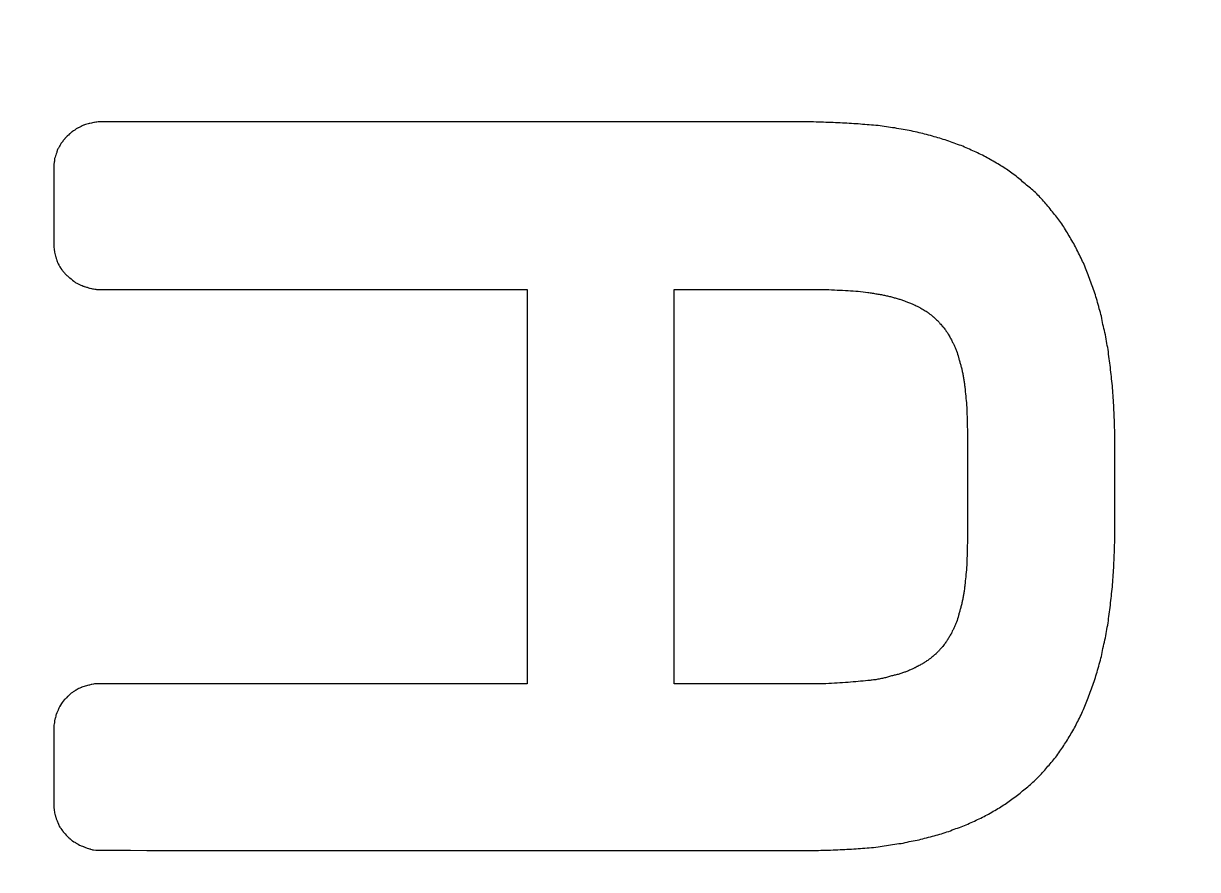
# Model space of a CAD drawing. Extents: x 0 to 790, y 0 to 579.
# Drawn here: x 477.545 to 480.246, y 482.836 to 484.782 of the extents above; entities that cross this region are included whole.
import ezdxf

# ---------------------------------------------------------------- set-up
doc = ezdxf.new("R2010")
doc.units = 0
doc.header["$LTSCALE"] = 10
doc.header["$MEASUREMENT"] = 0
doc.layers.get('0').update_dxf_attribs({"linetype": 'CONTINUOUS'})
doc.layers.add('1', color=7, linetype='CONTINUOUS')

msp = doc.modelspace()

# ---------------------------------------------------------------- linework, layer by layer
at = {"color": 7, "lineweight": -3}
for points in [[(477.6768, 484.5447), (477.6719, 484.5426), (477.6697, 484.5412), (477.6697, 484.5412)], [(477.6835, 484.5483), (477.6789, 484.5461), (477.6768, 484.5447), (477.6768, 484.5447)], [(477.6913, 484.5507), (477.6863, 484.549), (477.6835, 484.5483), (477.6835, 484.5483)], [(477.6966, 484.5521), (477.6948, 484.5517), (477.693, 484.5512), (477.6913, 484.5507)], [(477.7015, 484.5528), (477.6987, 484.5521), (477.6966, 484.5521), (477.6966, 484.5521)], [(477.7071, 484.5543), (477.7053, 484.5538), (477.7034, 484.5533), (477.7015, 484.5528)], [(477.7117, 484.555), (477.71, 484.5543), (477.7071, 484.5543), (477.7071, 484.5543)], [(477.7174, 484.5557), (477.7152, 484.555), (477.7117, 484.555), (477.7117, 484.555)], [(479.3627, 484.5557), (478.8143, 484.5557), (478.2658, 484.5557), (477.7174, 484.5557)], [(479.4075, 484.5543), (479.3926, 484.5547), (479.3777, 484.5552), (479.3627, 484.5557)], [(479.4502, 484.5521), (479.436, 484.5528), (479.4218, 484.5535), (479.4075, 484.5543)], [(479.4703, 484.5507), (479.4636, 484.5512), (479.4569, 484.5517), (479.4502, 484.5521)], [(479.4908, 484.549), (479.484, 484.5496), (479.4771, 484.5501), (479.4703, 484.5507)], [(479.5109, 484.5476), (479.5042, 484.548), (479.4975, 484.5485), (479.4908, 484.549)], [(479.5303, 484.5447), (479.5238, 484.5457), (479.5174, 484.5466), (479.5109, 484.5476)], [(479.5493, 484.5419), (479.543, 484.5428), (479.5366, 484.5438), (479.5303, 484.5447)], [(477.6401, 484.5172), (477.6369, 484.5137), (477.6355, 484.5109), (477.6355, 484.5109)], [(477.645, 484.5225), (477.6415, 484.5193), (477.6401, 484.5172), (477.6401, 484.5172)], [(477.6514, 484.5281), (477.6472, 484.5246), (477.645, 484.5225), (477.645, 484.5225)], [(477.6567, 484.5331), (477.6532, 484.5296), (477.6514, 484.5281), (477.6514, 484.5281)], [(477.6637, 484.537), (477.6588, 484.5345), (477.6567, 484.5331), (477.6567, 484.5331)], [(477.6697, 484.5412), (477.6652, 484.5391), (477.6637, 484.537), (477.6637, 484.537)], [(479.5687, 484.5384), (479.5623, 484.5396), (479.5558, 484.5407), (479.5493, 484.5419)], [(479.5874, 484.5352), (479.5812, 484.5363), (479.575, 484.5373), (479.5687, 484.5384)], [(479.6054, 484.531), (479.5994, 484.5324), (479.5934, 484.5338), (479.5874, 484.5352)], [(479.6224, 484.5267), (479.6167, 484.5281), (479.6111, 484.5296), (479.6054, 484.531)], [(479.6404, 484.5218), (479.6344, 484.5234), (479.6284, 484.5251), (479.6224, 484.5267)], [(479.6569, 484.5172), (479.6514, 484.5187), (479.6459, 484.5203), (479.6404, 484.5218)], [(479.6735, 484.5116), (479.668, 484.5135), (479.6625, 484.5153), (479.6569, 484.5172)], [(477.6235, 484.4922), (477.6218, 484.4876), (477.6218, 484.4855), (477.6218, 484.4855)], [(477.6271, 484.4985), (477.6249, 484.4943), (477.6235, 484.4922), (477.6235, 484.4922)], [(477.6313, 484.5056), (477.6285, 484.5006), (477.6271, 484.4985), (477.6271, 484.4985)], [(477.6355, 484.5109), (477.6327, 484.5073), (477.6313, 484.5056), (477.6313, 484.5056)], [(479.6901, 484.5056), (479.6846, 484.5076), (479.679, 484.5096), (479.6735, 484.5116)], [(479.706, 484.4999), (479.7007, 484.5018), (479.6954, 484.5037), (479.6901, 484.5056)], [(479.7211, 484.4929), (479.7161, 484.4952), (479.711, 484.4976), (479.706, 484.4999)], [(479.7363, 484.4862), (479.7313, 484.4884), (479.7262, 484.4906), (479.7211, 484.4929)], [(477.6161, 484.4632), (477.6154, 484.4587), (477.6154, 484.4558), (477.6154, 484.4558)], [(477.6168, 484.471), (477.6168, 484.4661), (477.6161, 484.4632), (477.6161, 484.4632)], [(477.6189, 484.4777), (477.6175, 484.4738), (477.6168, 484.471), (477.6168, 484.471)], [(477.6218, 484.4855), (477.6196, 484.4805), (477.6189, 484.4777), (477.6189, 484.4777)], [(479.7515, 484.4791), (479.7464, 484.4815), (479.7414, 484.4838), (479.7363, 484.4862)], [(479.7652, 484.4717), (479.7607, 484.4742), (479.7561, 484.4766), (479.7515, 484.4791)], [(479.7797, 484.4632), (479.7749, 484.4661), (479.7701, 484.4689), (479.7652, 484.4717)], [(479.7935, 484.4551), (479.7889, 484.4578), (479.7843, 484.4605), (479.7797, 484.4632)], [(477.6154, 484.4558), (477.6154, 484.3932), (477.6154, 484.3305), (477.6154, 484.2678)], [(479.8065, 484.447), (479.8022, 484.4497), (479.7978, 484.4524), (479.7935, 484.4551)], [(479.8189, 484.4378), (479.8147, 484.4409), (479.8106, 484.444), (479.8065, 484.447)], [(479.8319, 484.4283), (479.8276, 484.4315), (479.8232, 484.4347), (479.8189, 484.4378)], [(479.8436, 484.4184), (479.8397, 484.4217), (479.8358, 484.425), (479.8319, 484.4283)], [(479.8556, 484.4082), (479.8516, 484.4116), (479.8476, 484.415), (479.8436, 484.4184)], [(479.8672, 484.3987), (479.8633, 484.4019), (479.8594, 484.405), (479.8556, 484.4082)], [(479.8788, 484.3877), (479.875, 484.3914), (479.8711, 484.395), (479.8672, 484.3987)], [(479.8894, 484.3765), (479.8859, 484.3802), (479.8824, 484.384), (479.8788, 484.3877)], [(479.8993, 484.3648), (479.896, 484.3687), (479.8927, 484.3726), (479.8894, 484.3765)], [(479.9198, 484.3401), (479.9129, 484.3484), (479.9061, 484.3566), (479.8993, 484.3648)], [(479.9289, 484.3278), (479.9259, 484.3319), (479.9228, 484.336), (479.9198, 484.3401)], [(479.9381, 484.3147), (479.935, 484.3191), (479.932, 484.3234), (479.9289, 484.3278)], [(479.9466, 484.3006), (479.9437, 484.3053), (479.9409, 484.31), (479.9381, 484.3147)], [(479.9547, 484.2868), (479.952, 484.2914), (479.9493, 484.296), (479.9466, 484.3006)], [(479.9631, 484.2724), (479.9603, 484.2772), (479.9575, 484.282), (479.9547, 484.2868)], [(477.6154, 484.2678), (477.6161, 484.2643), (477.6161, 484.2614), (477.6161, 484.2614)], [(477.6161, 484.2614), (477.6168, 484.2586), (477.6168, 484.2562), (477.6168, 484.2562)], [(477.6168, 484.2562), (477.6173, 484.2543), (477.6178, 484.2524), (477.6182, 484.2505)], [(477.6182, 484.2505), (477.6182, 484.2477), (477.6196, 484.2456), (477.6196, 484.2456)], [(479.9702, 484.2579), (479.9679, 484.2627), (479.9655, 484.2676), (479.9631, 484.2724)], [(479.978, 484.2428), (479.9754, 484.2478), (479.9728, 484.2529), (479.9702, 484.2579)], [(477.6196, 484.2456), (477.6196, 484.242), (477.6211, 484.2403), (477.6211, 484.2403)], [(477.6211, 484.2403), (477.6232, 484.2353), (477.6235, 484.2325), (477.6235, 484.2325)], [(477.6235, 484.2325), (477.6263, 484.2276), (477.6271, 484.2258), (477.6271, 484.2258)], [(477.6271, 484.2258), (477.6299, 484.2209), (477.6313, 484.2188), (477.6313, 484.2188)], [(479.985, 484.2276), (479.9827, 484.2326), (479.9803, 484.2377), (479.978, 484.2428)], [(479.9914, 484.2121), (479.9893, 484.2172), (479.9871, 484.2224), (479.985, 484.2276)], [(477.6313, 484.2188), (477.6348, 484.2145), (477.6362, 484.2124), (477.6362, 484.2124)], [(477.6362, 484.2124), (477.6394, 484.2092), (477.6408, 484.2071), (477.6408, 484.2071)], [(477.6408, 484.2071), (477.6427, 484.2052), (477.6446, 484.2034), (477.6465, 484.2015)], [(477.6465, 484.2015), (477.65, 484.1979), (477.6521, 484.1969), (477.6521, 484.1969)], [(477.6521, 484.1969), (477.656, 484.1934), (477.6581, 484.192), (477.6581, 484.192)], [(479.9977, 484.1955), (479.9956, 484.201), (479.9935, 484.2065), (479.9914, 484.2121)], [(480.0034, 484.1789), (480.0015, 484.1844), (479.9996, 484.19), (479.9977, 484.1955)], [(477.6581, 484.192), (477.6623, 484.1884), (477.6644, 484.187), (477.6644, 484.187)], [(477.6644, 484.187), (477.6667, 484.1858), (477.6689, 484.1847), (477.6712, 484.1835)], [(477.6712, 484.1835), (477.6754, 484.1817), (477.6775, 484.1803), (477.6775, 484.1803)], [(477.6775, 484.1803), (477.6821, 484.1789), (477.6849, 484.1775), (477.6849, 484.1775)], [(477.6849, 484.1775), (477.6891, 484.1761), (477.692, 484.1754), (477.692, 484.1754)], [(477.692, 484.1754), (477.6966, 484.174), (477.6987, 484.1733), (477.6987, 484.1733)], [(477.6987, 484.1733), (477.7036, 484.1718), (477.7064, 484.1718), (477.7064, 484.1718)], [(477.7064, 484.1718), (477.7114, 484.1711), (477.7138, 484.1704), (477.7138, 484.1704)], [(477.7138, 484.1704), (478.0439, 484.1704), (478.374, 484.1704), (478.7041, 484.1704)], [(478.7041, 484.1704), (478.7041, 483.8682), (478.7041, 483.566), (478.7041, 483.2638)], [(479.0417, 483.2638), (479.0417, 483.566), (479.0417, 483.8682), (479.0417, 484.1704)], [(479.0417, 484.1704), (479.1581, 484.1704), (479.2745, 484.1704), (479.3909, 484.1704)], [(479.3909, 484.1704), (479.3996, 484.17), (479.4083, 484.1695), (479.417, 484.169)], [(479.417, 484.169), (479.4254, 484.1687), (479.4337, 484.1683), (479.4421, 484.168)], [(479.4421, 484.168), (479.4499, 484.1675), (479.4576, 484.167), (479.4654, 484.1666)], [(479.4654, 484.1666), (479.4728, 484.1656), (479.4802, 484.1647), (479.4876, 484.1637)], [(480.0097, 484.1623), (480.0076, 484.1678), (480.0055, 484.1734), (480.0034, 484.1789)], [(479.4876, 484.1637), (479.491, 484.1633), (479.4944, 484.1628), (479.4978, 484.1623)], [(479.4978, 484.1623), (479.5012, 484.1616), (479.5047, 484.1609), (479.5081, 484.1602)], [(479.5081, 484.1602), (479.5116, 484.1597), (479.5151, 484.1593), (479.5186, 484.1588)], [(479.5186, 484.1588), (479.5218, 484.1581), (479.525, 484.1574), (479.5282, 484.1567)], [(479.5282, 484.1567), (479.5311, 484.156), (479.5341, 484.1553), (479.537, 484.1546)], [(479.537, 484.1546), (479.54, 484.1537), (479.5431, 484.1529), (479.5462, 484.1521)], [(479.5462, 484.1521), (479.5491, 484.1514), (479.552, 484.1507), (479.555, 484.15)], [(479.555, 484.15), (479.5578, 484.149), (479.5606, 484.1481), (479.5635, 484.1471)], [(479.5635, 484.1471), (479.5662, 484.1462), (479.5689, 484.1453), (479.5716, 484.1443)], [(479.5716, 484.1443), (479.574, 484.1434), (479.5765, 484.1424), (479.579, 484.1415)], [(479.579, 484.1415), (479.5818, 484.1404), (479.5846, 484.1394), (479.5874, 484.1383)], [(480.0147, 484.145), (480.013, 484.1508), (480.0114, 484.1566), (480.0097, 484.1623)], [(480.0199, 484.1263), (480.0182, 484.1326), (480.0164, 484.1388), (480.0147, 484.145)], [(479.5874, 484.1383), (479.5897, 484.1374), (479.5919, 484.1364), (479.5941, 484.1355)], [(479.5941, 484.1355), (479.5977, 484.1334), (479.6012, 484.132), (479.6012, 484.132)], [(479.6012, 484.132), (479.6047, 484.1299), (479.6079, 484.1285), (479.6079, 484.1285)], [(479.6079, 484.1285), (479.6103, 484.127), (479.6126, 484.1256), (479.615, 484.1242)], [(479.615, 484.1242), (479.6178, 484.1225), (479.6213, 484.1203), (479.6213, 484.1203)], [(479.6213, 484.1203), (479.6245, 484.1182), (479.6273, 484.1161), (479.6273, 484.1161)], [(479.6273, 484.1161), (479.6292, 484.1147), (479.6311, 484.1133), (479.6329, 484.1119)], [(479.6329, 484.1119), (479.6365, 484.109), (479.6382, 484.1073), (479.6382, 484.1073)], [(480.0249, 484.1087), (480.0232, 484.1146), (480.0216, 484.1205), (480.0199, 484.1263)], [(479.6382, 484.1073), (479.6411, 484.1052), (479.6439, 484.1023), (479.6439, 484.1023)], [(479.6439, 484.1023), (479.646, 484.1002), (479.6495, 484.0974), (479.6495, 484.0974)], [(479.6495, 484.0974), (479.6508, 484.0956), (479.6521, 484.0939), (479.6534, 484.0921)], [(479.6534, 484.0921), (479.6562, 484.09), (479.6583, 484.0865), (479.6583, 484.0865)], [(479.6583, 484.0865), (479.6612, 484.0844), (479.6633, 484.0815), (479.6633, 484.0815)], [(480.0284, 484.09), (480.0272, 484.0962), (480.0261, 484.1025), (480.0249, 484.1087)], [(480.033, 484.0713), (480.0315, 484.0775), (480.0299, 484.0838), (480.0284, 484.09)], [(479.6633, 484.0815), (479.6647, 484.0784), (479.6672, 484.0755), (479.6672, 484.0755)], [(479.6672, 484.0755), (479.6686, 484.0737), (479.67, 484.0718), (479.6714, 484.0699)], [(479.6714, 484.0699), (479.6728, 484.0664), (479.6749, 484.0639), (479.6749, 484.0639)], [(479.6749, 484.0639), (479.6763, 484.0604), (479.6785, 484.0568), (479.6785, 484.0568)], [(480.0365, 484.0512), (480.0353, 484.0579), (480.0342, 484.0646), (480.033, 484.0713)], [(479.6785, 484.0568), (479.6806, 484.054), (479.6816, 484.0505), (479.6816, 484.0505)], [(479.6816, 484.0505), (479.6828, 484.0483), (479.684, 484.046), (479.6852, 484.0438)], [(479.6852, 484.0438), (479.6861, 484.0414), (479.687, 484.0391), (479.688, 484.0367)], [(479.688, 484.0367), (479.6892, 484.0343), (479.6903, 484.0318), (479.6915, 484.0293)], [(480.0401, 484.0321), (480.0389, 484.0385), (480.0377, 484.0448), (480.0365, 484.0512)], [(480.0425, 484.0113), (480.0417, 484.0183), (480.0409, 484.0252), (480.0401, 484.0321)], [(479.6915, 484.0293), (479.693, 484.0243), (479.6945, 484.0192), (479.6961, 484.0141)], [(479.6961, 484.0141), (479.6968, 484.0116), (479.6975, 484.009), (479.6982, 484.0064)], [(479.6982, 484.0064), (479.6989, 484.0037), (479.6996, 484.001), (479.7003, 483.9983)], [(480.0453, 483.9909), (480.0444, 483.9977), (480.0435, 484.0045), (480.0425, 484.0113)], [(479.7003, 483.9983), (479.7013, 483.9956), (479.7022, 483.9929), (479.7032, 483.9902)], [(479.7032, 483.9902), (479.7036, 483.9873), (479.7041, 483.9845), (479.7046, 483.9817)], [(479.7046, 483.9817), (479.7053, 483.9788), (479.706, 483.9758), (479.7067, 483.9729)], [(480.0499, 483.9492), (480.0484, 483.9631), (480.0469, 483.977), (480.0453, 483.9909)], [(479.7067, 483.9729), (479.7071, 483.9698), (479.7076, 483.9668), (479.7081, 483.9637)], [(479.7081, 483.9637), (479.7086, 483.9605), (479.709, 483.9574), (479.7095, 483.9542)], [(479.7095, 483.9542), (479.7099, 483.9512), (479.7102, 483.9483), (479.7106, 483.9454)], [(479.7106, 483.9454), (479.7113, 483.9387), (479.712, 483.932), (479.7127, 483.9253)], [(479.7127, 483.9253), (479.7134, 483.9183), (479.7141, 483.9114), (479.7148, 483.9044)], [(480.0531, 483.9044), (480.052, 483.9194), (480.051, 483.9343), (480.0499, 483.9492)], [(479.7148, 483.9044), (479.715, 483.8974), (479.7153, 483.8903), (479.7155, 483.8833)], [(480.0552, 483.8589), (480.0545, 483.8741), (480.0538, 483.8893), (480.0531, 483.9044)], [(479.7155, 483.8833), (479.7157, 483.8756), (479.716, 483.868), (479.7162, 483.8603)], [(479.7162, 483.8603), (479.7164, 483.8441), (479.7167, 483.8279), (479.7169, 483.8117)], [(480.0556, 483.8117), (480.0555, 483.8274), (480.0553, 483.8432), (480.0552, 483.8589)], [(479.7169, 483.8117), (479.7169, 483.7491), (479.7169, 483.6865), (479.7169, 483.624)], [(480.0556, 483.624), (480.0556, 483.6865), (480.0556, 483.7491), (480.0556, 483.8117)], [(479.7169, 483.624), (479.7167, 483.6078), (479.7164, 483.5915), (479.7162, 483.5753)], [(480.0552, 483.5767), (480.0553, 483.5925), (480.0555, 483.6082), (480.0556, 483.624)], [(479.7162, 483.5753), (479.716, 483.5677), (479.7157, 483.56), (479.7155, 483.5524)], [(480.0531, 483.5305), (480.0538, 483.5459), (480.0545, 483.5613), (480.0552, 483.5767)], [(479.7155, 483.5524), (479.7153, 483.5453), (479.715, 483.5383), (479.7148, 483.5312)], [(479.7148, 483.5312), (479.7141, 483.524), (479.7134, 483.5169), (479.7127, 483.5097)], [(480.0499, 483.4864), (480.051, 483.5011), (480.052, 483.5158), (480.0531, 483.5305)], [(479.7106, 483.4906), (479.7102, 483.4873), (479.7099, 483.484), (479.7095, 483.4808)], [(479.7127, 483.5097), (479.712, 483.5033), (479.7113, 483.497), (479.7106, 483.4906)], [(479.7081, 483.4712), (479.7076, 483.4684), (479.7071, 483.4656), (479.7067, 483.4628)], [(479.7095, 483.4808), (479.709, 483.4776), (479.7086, 483.4744), (479.7081, 483.4712)], [(480.0453, 483.4444), (480.0469, 483.4584), (480.0484, 483.4724), (480.0499, 483.4864)], [(479.7003, 483.4367), (479.6996, 483.434), (479.6989, 483.4312), (479.6982, 483.4285)], [(479.7032, 483.4451), (479.7022, 483.4423), (479.7013, 483.4395), (479.7003, 483.4367)], [(479.7046, 483.4539), (479.7041, 483.451), (479.7036, 483.4481), (479.7032, 483.4451)], [(479.7067, 483.4628), (479.706, 483.4598), (479.7053, 483.4569), (479.7046, 483.4539)], [(480.0425, 483.4236), (480.0435, 483.4305), (480.0444, 483.4375), (480.0453, 483.4444)], [(479.6961, 483.4208), (479.6946, 483.4157), (479.693, 483.4107), (479.6915, 483.4056)], [(479.6982, 483.4285), (479.6975, 483.426), (479.6968, 483.4234), (479.6961, 483.4208)], [(480.0401, 483.4035), (480.0409, 483.4102), (480.0417, 483.4169), (480.0425, 483.4236)], [(479.6816, 483.3844), (479.6806, 483.3809), (479.6785, 483.3774), (479.6785, 483.3774)], [(479.6852, 483.3911), (479.684, 483.3889), (479.6828, 483.3867), (479.6816, 483.3844)], [(479.688, 483.3982), (479.687, 483.3959), (479.6861, 483.3935), (479.6852, 483.3911)], [(479.6915, 483.4056), (479.6903, 483.4031), (479.6892, 483.4007), (479.688, 483.3982)], [(480.033, 483.3643), (480.0342, 483.3708), (480.0353, 483.3773), (480.0365, 483.3837)], [(480.0365, 483.3837), (480.0377, 483.3903), (480.0389, 483.3969), (480.0401, 483.4035)], [(479.6672, 483.359), (479.6647, 483.3562), (479.6633, 483.3541), (479.6633, 483.3541)], [(479.6714, 483.3657), (479.67, 483.3635), (479.6686, 483.3613), (479.6672, 483.359)], [(479.6749, 483.3714), (479.6728, 483.3686), (479.6714, 483.3657), (479.6714, 483.3657)], [(479.6785, 483.3774), (479.6763, 483.3746), (479.6749, 483.3714), (479.6749, 483.3714)], [(480.0284, 483.3449), (480.0299, 483.3514), (480.0315, 483.3579), (480.033, 483.3643)], [(479.6439, 483.3319), (479.642, 483.3306), (479.6401, 483.3293), (479.6382, 483.328)], [(479.6495, 483.3375), (479.646, 483.3347), (479.6439, 483.3319), (479.6439, 483.3319)], [(479.6534, 483.3425), (479.6516, 483.3403), (479.6495, 483.3375), (479.6495, 483.3375)], [(479.6583, 483.3478), (479.6562, 483.3456), (479.6534, 483.3425), (479.6534, 483.3425)], [(479.6633, 483.3541), (479.6612, 483.3506), (479.6583, 483.3478), (479.6583, 483.3478)], [(480.0249, 483.3266), (480.0261, 483.3327), (480.0272, 483.3388), (480.0284, 483.3449)], [(479.6012, 483.303), (479.5977, 483.3008), (479.5941, 483.2998), (479.5941, 483.2998)], [(479.6079, 483.3065), (479.6047, 483.3051), (479.6012, 483.303), (479.6012, 483.303)], [(479.615, 483.3107), (479.6126, 483.3093), (479.6103, 483.3079), (479.6079, 483.3065)], [(479.6213, 483.3149), (479.6178, 483.3121), (479.615, 483.3107), (479.615, 483.3107)], [(479.6273, 483.3188), (479.6245, 483.3167), (479.6213, 483.3149), (479.6213, 483.3149)], [(479.6329, 483.3231), (479.6311, 483.3216), (479.6292, 483.3202), (479.6273, 483.3188)], [(479.6382, 483.328), (479.6365, 483.3259), (479.6329, 483.3231), (479.6329, 483.3231)], [(480.0147, 483.2906), (480.0164, 483.2966), (480.0182, 483.3026), (480.0199, 483.3086)], [(480.0199, 483.3086), (480.0216, 483.3146), (480.0232, 483.3206), (480.0249, 483.3266)], [(479.5186, 483.2754), (479.5151, 483.2747), (479.5116, 483.274), (479.5081, 483.2733)], [(479.5282, 483.2776), (479.525, 483.2768), (479.5218, 483.2761), (479.5186, 483.2754)], [(479.537, 483.2804), (479.5341, 483.2794), (479.5311, 483.2785), (479.5282, 483.2776)], [(479.5462, 483.2825), (479.5431, 483.2818), (479.54, 483.2811), (479.537, 483.2804)], [(479.555, 483.2846), (479.552, 483.2839), (479.5491, 483.2832), (479.5462, 483.2825)], [(479.5635, 483.2871), (479.5606, 483.2863), (479.5578, 483.2854), (479.555, 483.2846)], [(479.5716, 483.2899), (479.5689, 483.289), (479.5662, 483.288), (479.5635, 483.2871)], [(479.579, 483.2927), (479.5765, 483.2918), (479.574, 483.2908), (479.5716, 483.2899)], [(479.5874, 483.2962), (479.5846, 483.2951), (479.5818, 483.2939), (479.579, 483.2927)], [(479.5941, 483.2998), (479.5919, 483.2986), (479.5897, 483.2974), (479.5874, 483.2962)], [(480.0097, 483.2733), (480.0114, 483.2791), (480.013, 483.2848), (480.0147, 483.2906)], [(477.6644, 483.2479), (477.6623, 483.2465), (477.6602, 483.2451), (477.6581, 483.2437)], [(477.6712, 483.2522), (477.6673, 483.2493), (477.6644, 483.2479), (477.6644, 483.2479)], [(477.6782, 483.255), (477.6733, 483.2529), (477.6712, 483.2522), (477.6712, 483.2522)], [(477.6849, 483.2574), (477.6803, 483.2557), (477.6782, 483.255), (477.6782, 483.255)], [(477.6906, 483.2589), (477.6884, 483.2581), (477.6849, 483.2574), (477.6849, 483.2574)], [(477.6955, 483.2603), (477.6934, 483.2603), (477.6906, 483.2589), (477.6906, 483.2589)], [(477.7008, 483.2617), (477.6987, 483.261), (477.6955, 483.2603), (477.6955, 483.2603)], [(477.7064, 483.2624), (477.7036, 483.2624), (477.7008, 483.2617), (477.7008, 483.2617)], [(477.7117, 483.2638), (477.71, 483.2633), (477.7082, 483.2629), (477.7064, 483.2624)], [(478.7041, 483.2638), (478.3733, 483.2638), (478.0425, 483.2638), (477.7117, 483.2638)], [(479.3909, 483.2638), (479.2745, 483.2638), (479.1581, 483.2638), (479.0417, 483.2638)], [(479.417, 483.2652), (479.4083, 483.2647), (479.3996, 483.2643), (479.3909, 483.2638)], [(479.4421, 483.2666), (479.4337, 483.2661), (479.4254, 483.2657), (479.417, 483.2652)], [(479.4654, 483.2687), (479.4576, 483.268), (479.4499, 483.2673), (479.4421, 483.2666)], [(479.4876, 483.2708), (479.4802, 483.2701), (479.4728, 483.2694), (479.4654, 483.2687)], [(479.4978, 483.2719), (479.4944, 483.2716), (479.491, 483.2712), (479.4876, 483.2708)], [(479.5081, 483.2733), (479.5047, 483.2728), (479.5012, 483.2724), (479.4978, 483.2719)], [(479.9977, 483.2398), (479.9996, 483.2453), (480.0015, 483.2509), (480.0034, 483.2564)], [(480.0034, 483.2564), (480.0055, 483.262), (480.0076, 483.2677), (480.0097, 483.2733)], [(477.6369, 483.2232), (477.6334, 483.219), (477.632, 483.2169), (477.632, 483.2169)], [(477.6415, 483.2285), (477.638, 483.2253), (477.6369, 483.2232), (477.6369, 483.2232)], [(477.6465, 483.2342), (477.6429, 483.2299), (477.6415, 483.2285), (477.6415, 483.2285)], [(477.6521, 483.2391), (477.6486, 483.2356), (477.6465, 483.2342), (477.6465, 483.2342)], [(477.6581, 483.2437), (477.6539, 483.2405), (477.6521, 483.2391), (477.6521, 483.2391)], [(479.985, 483.2081), (479.9871, 483.2131), (479.9893, 483.2182), (479.9914, 483.2232)], [(479.9914, 483.2232), (479.9935, 483.2288), (479.9956, 483.2343), (479.9977, 483.2398)], [(477.6218, 483.1964), (477.6196, 483.1915), (477.6196, 483.1894), (477.6196, 483.1894)], [(477.6249, 483.2031), (477.6239, 483.2009), (477.6228, 483.1986), (477.6218, 483.1964)], [(477.6285, 483.2102), (477.6256, 483.2059), (477.6249, 483.2031), (477.6249, 483.2031)], [(477.632, 483.2169), (477.6292, 483.2126), (477.6285, 483.2102), (477.6285, 483.2102)], [(479.978, 483.1922), (479.9803, 483.1975), (479.9827, 483.2028), (479.985, 483.2081)], [(477.6161, 483.1714), (477.6154, 483.1685), (477.6154, 483.1668), (477.6154, 483.1668)], [(477.6154, 483.1668), (477.6154, 483.104), (477.6154, 483.0412), (477.6154, 482.9784)], [(477.6168, 483.1763), (477.6168, 483.1742), (477.6161, 483.1714), (477.6161, 483.1714)], [(477.6175, 483.1819), (477.6168, 483.1798), (477.6168, 483.1763), (477.6168, 483.1763)], [(477.6196, 483.1894), (477.6182, 483.1844), (477.6175, 483.1819), (477.6175, 483.1819)], [(479.9631, 483.1625), (479.9655, 483.1674), (479.9679, 483.1722), (479.9702, 483.177)], [(479.9702, 483.177), (479.9728, 483.1821), (479.9754, 483.1871), (479.978, 483.1922)], [(479.9466, 483.1343), (479.9493, 483.1389), (479.952, 483.1435), (479.9547, 483.1481)], [(479.9547, 483.1481), (479.9575, 483.1529), (479.9603, 483.1577), (479.9631, 483.1625)], [(479.9289, 483.1082), (479.932, 483.1126), (479.935, 483.1169), (479.9381, 483.1213)], [(479.9381, 483.1213), (479.9409, 483.1256), (479.9437, 483.13), (479.9466, 483.1343)], [(479.9095, 483.0825), (479.9129, 483.0866), (479.9163, 483.0907), (479.9198, 483.0948)], [(479.9198, 483.0948), (479.9228, 483.0993), (479.9259, 483.1038), (479.9289, 483.1082)], [(479.8788, 483.0482), (479.8824, 483.0519), (479.8859, 483.0555), (479.8894, 483.0592)], [(479.8894, 483.0592), (479.8927, 483.0631), (479.896, 483.0669), (479.8993, 483.0708)], [(479.8993, 483.0708), (479.9027, 483.0747), (479.9061, 483.0786), (479.9095, 483.0825)], [(479.8556, 483.0267), (479.8594, 483.0301), (479.8633, 483.0335), (479.8672, 483.037)], [(479.8672, 483.037), (479.8711, 483.0407), (479.875, 483.0445), (479.8788, 483.0482)], [(479.8189, 482.9978), (479.8232, 483.001), (479.8276, 483.0041), (479.8319, 483.0073)], [(479.8319, 483.0073), (479.8358, 483.0106), (479.8397, 483.0139), (479.8436, 483.0172)], [(479.8436, 483.0172), (479.8476, 483.0204), (479.8516, 483.0236), (479.8556, 483.0267)], [(477.6154, 482.9784), (477.6161, 482.9752), (477.6161, 482.9724), (477.6161, 482.9724)], [(479.7797, 482.9724), (479.7843, 482.9751), (479.7889, 482.9778), (479.7935, 482.9805)], [(479.7935, 482.9805), (479.7978, 482.9833), (479.8022, 482.9862), (479.8065, 482.989)], [(479.8065, 482.989), (479.8106, 482.9919), (479.8147, 482.9949), (479.8189, 482.9978)], [(477.6161, 482.9724), (477.6168, 482.9703), (477.6168, 482.9668), (477.6168, 482.9668)], [(477.6168, 482.9668), (477.6175, 482.9639), (477.6182, 482.9622), (477.6182, 482.9622)], [(477.6182, 482.9622), (477.6182, 482.9593), (477.6196, 482.9565), (477.6196, 482.9565)], [(477.6196, 482.9565), (477.6204, 482.9537), (477.6211, 482.9516), (477.6211, 482.9516)], [(477.6211, 482.9516), (477.6232, 482.947), (477.6242, 482.9442), (477.6242, 482.9442)], [(479.7363, 482.9495), (479.7414, 482.9518), (479.7464, 482.9542), (479.7515, 482.9565)], [(479.7515, 482.9565), (479.7561, 482.959), (479.7607, 482.9615), (479.7652, 482.9639)], [(479.7652, 482.9639), (479.7701, 482.9668), (479.7749, 482.9696), (479.7797, 482.9724)], [(477.6242, 482.9442), (477.6263, 482.9392), (477.6278, 482.9364), (477.6278, 482.9364)], [(477.6278, 482.9364), (477.6299, 482.9325), (477.6313, 482.9304), (477.6313, 482.9304)], [(477.6313, 482.9304), (477.6348, 482.9262), (477.6369, 482.9234), (477.6369, 482.9234)], [(479.6569, 482.9184), (479.6625, 482.9203), (479.668, 482.9222), (479.6735, 482.9241)], [(479.6735, 482.9241), (479.679, 482.9262), (479.6846, 482.9283), (479.6901, 482.9304)], [(479.6901, 482.9304), (479.6954, 482.9322), (479.7007, 482.9339), (479.706, 482.9357)], [(479.706, 482.9357), (479.711, 482.9381), (479.7161, 482.9404), (479.7211, 482.9428)], [(479.7211, 482.9428), (479.7262, 482.945), (479.7313, 482.9472), (479.7363, 482.9495)], [(477.6369, 482.9234), (477.6394, 482.9198), (477.6415, 482.9181), (477.6415, 482.9181)], [(477.6415, 482.9181), (477.645, 482.9138), (477.6465, 482.9124), (477.6465, 482.9124)], [(477.6465, 482.9124), (477.6507, 482.9089), (477.6525, 482.9068), (477.6525, 482.9068)], [(477.6525, 482.9068), (477.6567, 482.904), (477.6581, 482.9022), (477.6581, 482.9022)], [(477.6581, 482.9022), (477.663, 482.8994), (477.6652, 482.898), (477.6652, 482.898)], [(477.6652, 482.898), (477.669, 482.8951), (477.6712, 482.8944), (477.6712, 482.8944)], [(479.5493, 482.8944), (479.5558, 482.8954), (479.5623, 482.8963), (479.5687, 482.8973)], [(479.5687, 482.8973), (479.575, 482.8987), (479.5812, 482.9001), (479.5874, 482.9015)], [(479.5874, 482.9015), (479.5934, 482.9025), (479.5994, 482.9036), (479.6054, 482.9047)], [(479.6054, 482.9047), (479.6111, 482.9063), (479.6167, 482.908), (479.6224, 482.9096)], [(479.6224, 482.9096), (479.6284, 482.911), (479.6344, 482.9124), (479.6404, 482.9138)], [(479.6404, 482.9138), (479.6459, 482.9154), (479.6514, 482.9169), (479.6569, 482.9184)], [(477.6712, 482.8944), (477.6761, 482.8916), (477.6782, 482.8909), (477.6782, 482.8909)], [(477.6782, 482.8909), (477.6828, 482.8891), (477.6849, 482.8884), (477.6849, 482.8884)], [(477.6849, 482.8884), (477.6898, 482.8863), (477.692, 482.8856), (477.692, 482.8856)], [(477.692, 482.8856), (477.6966, 482.8842), (477.6994, 482.8835), (477.6994, 482.8835)], [(477.6994, 482.8835), (477.7036, 482.8821), (477.7064, 482.8814), (477.7064, 482.8814)], [(477.7064, 482.8814), (477.7114, 482.8814), (477.7138, 482.8807), (477.7138, 482.8807)], [(477.7138, 482.8807), (477.716, 482.8807), (477.7181, 482.8807), (477.7202, 482.8807)], [(477.7202, 482.8807), (477.723, 482.88), (479.3627, 482.88), (479.3627, 482.88)], [(479.3627, 482.88), (479.3777, 482.8804), (479.3926, 482.8809), (479.4075, 482.8814)], [(479.4075, 482.8814), (479.4218, 482.8821), (479.436, 482.8828), (479.4502, 482.8835)], [(479.4502, 482.8835), (479.4637, 482.8844), (479.4773, 482.8854), (479.4908, 482.8863)], [(479.4908, 482.8863), (479.4975, 482.887), (479.5042, 482.8877), (479.5109, 482.8884)], [(479.5109, 482.8884), (479.5174, 482.8895), (479.5238, 482.8906), (479.5303, 482.8916)], [(479.5303, 482.8916), (479.5366, 482.8926), (479.543, 482.8935), (479.5493, 482.8944)]]:
    msp.add_open_spline(points, degree=3, dxfattribs=at)
at = {"layer": '1', "color": 7, "linetype": 'Continuous', "lineweight": -3}
msp.add_open_spline([(485.2664, 500.2024), (485.2628, 500.2011), (485.2556, 500.1986), (485.2391, 500.1932), (485.2164, 500.1859), (485.1714, 500.1722), (485.1171, 500.1571), (485.0542, 500.141), (485.0033, 500.1286), (484.9513, 500.1166), (484.8958, 500.1044), (484.8364, 500.092), (484.7731, 500.0794), (484.6764, 500.061), (484.5393, 500.0369), (484.3514, 500.0069), (484.1445, 499.9769), (483.9186, 499.9468), (483.6527, 499.9141), (483.3402, 499.8788), (482.9738, 499.8411), (482.5758, 499.8035), (482.147, 499.7661), (481.688, 499.729), (481.1994, 499.6922), (480.6818, 499.6557), (480.2168, 499.6251), (479.8189, 499.6001), (479.4988, 499.5806), (479.1742, 499.5614), (478.8455, 499.5425), (478.5132, 499.5239), (478.1778, 499.5057), (477.8395, 499.4878), (477.4989, 499.4703), (477.1563, 499.453), (476.8119, 499.4361), (476.4662, 499.4195), (476.1195, 499.4033), (475.772, 499.3873), (475.4239, 499.3716), (475.0757, 499.3562), (474.7274, 499.3411), (474.3795, 499.3262), (474.032, 499.3117), (473.6853, 499.2973), (473.3395, 499.2833), (472.9947, 499.2695), (472.6512, 499.2559), (472.309, 499.2425), (471.9684, 499.2294), (471.6294, 499.2164), (471.2922, 499.2037), (470.957, 499.1912), (470.6239, 499.1788), (470.2929, 499.1666), (469.9642, 499.1546), (469.6379, 499.1428), (469.3141, 499.1311), (468.9801, 499.1191), (468.6333, 499.1066), (468.2707, 499.0936), (467.9023, 499.0803), (467.5279, 499.0668), (467.1476, 499.0529), (466.7613, 499.0388), (466.369, 499.0243), (465.9707, 499.0095), (465.5665, 498.9943), (465.1561, 498.9788), (464.7397, 498.9628), (464.3171, 498.9463), (463.8883, 498.9294), (463.4534, 498.912), (463.0123, 498.894), (462.5649, 498.8755), (462.1113, 498.8563), (461.6514, 498.8366), (461.1852, 498.8161), (460.7128, 498.7949), (460.2341, 498.773), (459.7491, 498.7503), (459.2579, 498.7268), (458.7604, 498.7024), (458.2567, 498.6771), (457.7466, 498.6509), (457.2301, 498.6237), (456.7071, 498.5955), (456.2737, 498.5715), (455.9315, 498.5523), (455.6822, 498.5385), (455.4311, 498.5245), (455.1781, 498.5106), (454.9232, 498.4965), (454.6665, 498.4825), (454.4079, 498.4684), (454.1475, 498.4543), (453.8852, 498.4401), (453.6211, 498.426), (453.3552, 498.4118), (453.0876, 498.3976), (452.8182, 498.3835), (452.5471, 498.3693), (452.2743, 498.3551), (451.9999, 498.3409), (451.7238, 498.3267), (451.4462, 498.3126), (451.167, 498.2985), (450.8863, 498.2844), (450.6041, 498.2703), (450.3205, 498.2563), (450.0354, 498.2423), (449.7488, 498.2283), (449.4607, 498.2144), (449.171, 498.2006), (448.8796, 498.1868), (448.5863, 498.173), (448.2911, 498.1593), (447.9939, 498.1456), (447.6945, 498.132), (447.3929, 498.1185), (447.0889, 498.105), (446.7825, 498.0916), (446.4734, 498.0782), (446.1617, 498.0649), (445.8471, 498.0517), (445.5299, 498.0385), (445.2101, 498.0254), (444.8884, 498.0124), (444.5651, 497.9995), (444.2408, 497.9867), (443.9158, 497.974), (443.5909, 497.9614), (443.2663, 497.949), (442.8707, 497.934), (442.4094, 497.9164), (441.8881, 497.8963), (441.384, 497.8764), (440.8944, 497.8567), (440.4136, 497.8372), (439.9341, 497.8177), (439.4487, 497.7982), (438.9506, 497.7786), (438.434, 497.7588), (437.8932, 497.7386), (437.3235, 497.7181), (436.7255, 497.6972), (436.1066, 497.6762), (435.4805, 497.655), (434.8604, 497.6341), (434.2533, 497.6133), (433.6599, 497.5928), (433.0773, 497.5724), (432.5032, 497.5521), (431.9367, 497.5317), (431.3779, 497.5112), (430.8273, 497.4903), (430.2853, 497.4691), (429.7521, 497.4473), (429.2276, 497.4249), (428.7118, 497.4018), (428.2046, 497.378), (427.706, 497.3533), (427.2157, 497.3277), (426.7338, 497.3011), (426.2602, 497.2735), (425.7948, 497.2447), (425.3377, 497.2148), (424.8889, 497.1837), (424.4484, 497.1513), (424.0163, 497.1177), (423.5927, 497.0827), (423.1777, 497.0464), (422.7712, 497.0089), (422.3733, 496.97), (421.9839, 496.9298), (421.6029, 496.8883), (421.23, 496.8454), (420.865, 496.8011), (420.5078, 496.7554), (420.1582, 496.7085), (419.8165, 496.6602), (419.4827, 496.6107), (419.1571, 496.56), (418.84, 496.5083), (418.5315, 496.4556), (418.2317, 496.402), (417.9407, 496.3476), (417.6584, 496.2925), (417.3847, 496.2367), (417.1194, 496.1803), (416.8625, 496.1235), (416.5522, 496.052), (416.1884, 495.9639), (415.7711, 495.8565), (415.3612, 495.7442), (414.9588, 495.6271), (414.564, 495.5051), (414.1768, 495.3782), (413.7974, 495.2462), (413.4258, 495.1093), (413.0623, 494.9674), (412.7069, 494.8205), (412.3598, 494.6688), (412.021, 494.5123), (411.6907, 494.3512), (411.3689, 494.1854), (411.0558, 494.0153), (410.7512, 493.8408), (410.4554, 493.6623), (410.1683, 493.4798), (409.89, 493.2937), (409.6204, 493.1043), (409.3596, 492.9118), (409.1076, 492.7166), (408.8642, 492.5188), (408.6296, 492.3189), (408.4035, 492.1171), (408.1858, 491.9139), (407.9765, 491.7096), (407.7753, 491.5045), (407.5822, 491.2989), (407.3971, 491.0932), (407.2197, 490.8877), (407.0499, 490.6828), (406.8874, 490.4789), (406.7321, 490.2763), (406.5839, 490.0754), (406.4424, 489.8765), (406.3076, 489.6799), (406.1792, 489.4858), (406.057, 489.2945), (405.8304, 488.9272), (405.5216, 488.3824), (405.16, 487.657), (404.848, 486.9506), (404.5792, 486.2689), (404.3482, 485.6164), (404.1502, 484.997), (403.9809, 484.4131), (403.8364, 483.8667), (403.7138, 483.3589), (403.6118, 482.8958), (403.5265, 482.4702), (403.4534, 482.0753), (403.3887, 481.6984), (403.3313, 481.3397), (403.2802, 480.9997), (403.2349, 480.6785), (403.1948, 480.3762), (403.1596, 480.0928), (403.129, 479.8281), (403.1062, 479.6141), (403.09, 479.4453), (403.0788, 479.3163), (403.0686, 479.1897), (403.0595, 479.0654), (403.0511, 478.9437), (403.0435, 478.8245), (403.0365, 478.708), (403.03, 478.5942), (403.0239, 478.483), (403.0182, 478.3746), (403.0127, 478.2689), (403.0075, 478.1659), (403.0025, 478.0657), (402.9977, 477.9682), (402.993, 477.8735), (402.9884, 477.7814), (402.984, 477.6919), (402.9797, 477.605), (402.9755, 477.5206), (402.9715, 477.4386), (402.9676, 477.3588), (402.964, 477.2812), (402.9605, 477.2057), (402.9572, 477.1321), (402.9543, 477.0603), (402.9515, 476.9902), (402.9491, 476.9217), (402.947, 476.8545), (402.9452, 476.7885), (402.9438, 476.7235), (402.9427, 476.6592), (402.9419, 476.5956), (402.9414, 476.5322), (402.9411, 476.469), (402.9411, 476.4057), (402.9411, 476.342), (402.9413, 476.2777), (402.9413, 476.2346), (402.9413, 476.2129)], degree=3, knots=[0, 0, 0, 0, 0.000804, 0.001608, 0.00356, 0.005512, 0.010476, 0.013329, 0.015842, 0.018394, 0.020983, 0.023611, 0.026277, 0.028981, 0.035245, 0.041511, 0.047777, 0.054042, 0.060304, 0.068157, 0.076003, 0.083842, 0.091676, 0.099509, 0.107344, 0.115184, 0.123034, 0.127405, 0.131744, 0.136048, 0.140319, 0.144554, 0.148754, 0.152918, 0.157045, 0.161135, 0.165188, 0.169205, 0.173187, 0.177133, 0.181043, 0.184918, 0.188757, 0.19256, 0.196327, 0.200059, 0.203754, 0.207414, 0.211039, 0.214628, 0.218182, 0.221701, 0.225184, 0.228631, 0.232043, 0.235419, 0.23876, 0.242064, 0.245334, 0.248567, 0.252146, 0.255774, 0.259452, 0.263179, 0.266956, 0.270783, 0.27466, 0.278587, 0.282564, 0.286592, 0.290671, 0.294802, 0.298985, 0.303219, 0.307507, 0.311847, 0.31624, 0.320687, 0.325187, 0.329741, 0.334348, 0.33901, 0.343725, 0.348495, 0.353319, 0.358198, 0.363134, 0.368127, 0.373179, 0.375538, 0.377912, 0.380303, 0.38271, 0.385133, 0.387573, 0.390029, 0.392501, 0.39499, 0.397495, 0.400015, 0.402552, 0.405104, 0.407671, 0.410253, 0.412849, 0.41546, 0.418085, 0.420724, 0.423377, 0.426043, 0.428722, 0.431413, 0.434117, 0.436836, 0.439568, 0.442317, 0.445082, 0.447865, 0.450666, 0.453487, 0.456328, 0.459191, 0.462077, 0.464987, 0.467922, 0.470883, 0.473871, 0.476882, 0.479911, 0.482954, 0.486007, 0.489066, 0.492124, 0.495178, 0.498223, 0.503286, 0.508194, 0.51293, 0.51751, 0.522007, 0.526495, 0.531041, 0.535707, 0.54055, 0.545623, 0.550973, 0.556631, 0.562508, 0.568449, 0.574314, 0.580026, 0.585608, 0.591093, 0.596507, 0.601855, 0.607134, 0.612337, 0.61746, 0.622503, 0.627466, 0.63235, 0.637155, 0.641881, 0.646531, 0.651106, 0.655605, 0.660028, 0.664377, 0.668649, 0.672846, 0.676966, 0.681009, 0.684974, 0.688861, 0.69267, 0.6964, 0.700054, 0.703634, 0.707142, 0.710581, 0.71395, 0.717251, 0.720478, 0.723631, 0.726707, 0.729705, 0.732622, 0.735459, 0.738216, 0.740896, 0.743498, 0.746023, 0.748472, 0.75267, 0.756811, 0.760897, 0.764929, 0.768905, 0.772828, 0.776698, 0.780513, 0.784273, 0.787979, 0.791631, 0.795228, 0.798771, 0.802259, 0.805694, 0.809075, 0.812404, 0.81568, 0.818902, 0.822072, 0.825189, 0.828253, 0.831265, 0.834224, 0.83713, 0.839984, 0.842786, 0.845535, 0.848232, 0.850877, 0.853469, 0.856007, 0.858493, 0.860924, 0.8633, 0.865621, 0.867887, 0.870097, 0.872251, 0.874349, 0.882377, 0.89003, 0.897313, 0.904216, 0.910725, 0.916834, 0.922538, 0.927837, 0.932732, 0.937226, 0.941165, 0.944925, 0.948505, 0.951905, 0.955122, 0.958157, 0.96101, 0.963681, 0.966173, 0.968487, 0.969721, 0.970932, 0.972121, 0.973287, 0.974428, 0.975546, 0.976638, 0.977705, 0.978747, 0.979763, 0.980754, 0.981718, 0.982657, 0.98357, 0.984458, 0.985321, 0.986159, 0.986973, 0.987764, 0.988533, 0.98928, 0.990006, 0.990714, 0.991403, 0.992075, 0.992731, 0.993372, 0.994, 0.994618, 0.995226, 0.995826, 0.996421, 0.997013, 0.997603, 0.998195, 0.99879, 0.999391, 1, 1, 1, 1], dxfattribs=at)

doc.saveas('drawing.dxf')
